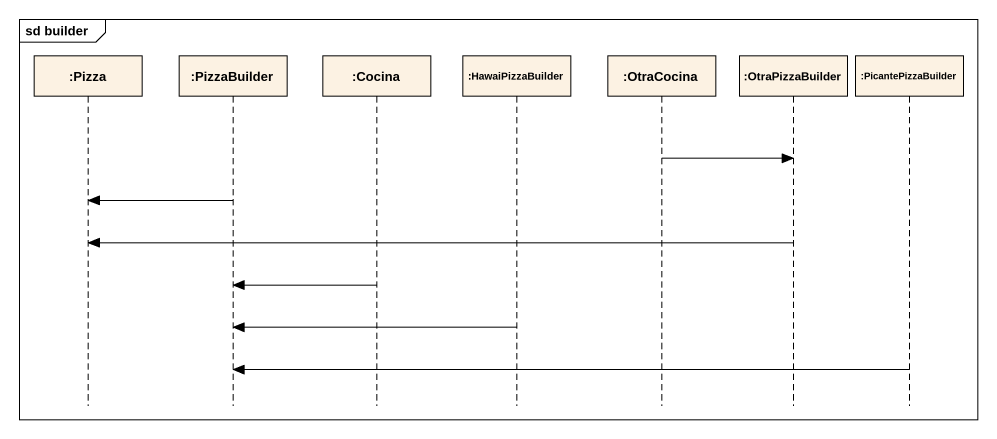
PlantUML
@startuml
mainframe sd builder
hide footbox
participant ":Pizza" as Pizza
participant ":PizzaBuilder" as PizzaBuilder
participant ":Cocina" as Cocina
participant ":HawaiPizzaBuilder" as HawaiPizzaBuilder
participant ":OtraCocina" as OtraCocina
participant ":OtraPizzaBuilder" as OtraPizzaBuilder
participant ":PicantePizzaBuilder" as PicantePizzaBuilder

OtraCocina -> OtraPizzaBuilder
PizzaBuilder -> Pizza
OtraPizzaBuilder -> Pizza
Cocina -> PizzaBuilder
HawaiPizzaBuilder -> PizzaBuilder
PicantePizzaBuilder -> PizzaBuilder
@enduml
